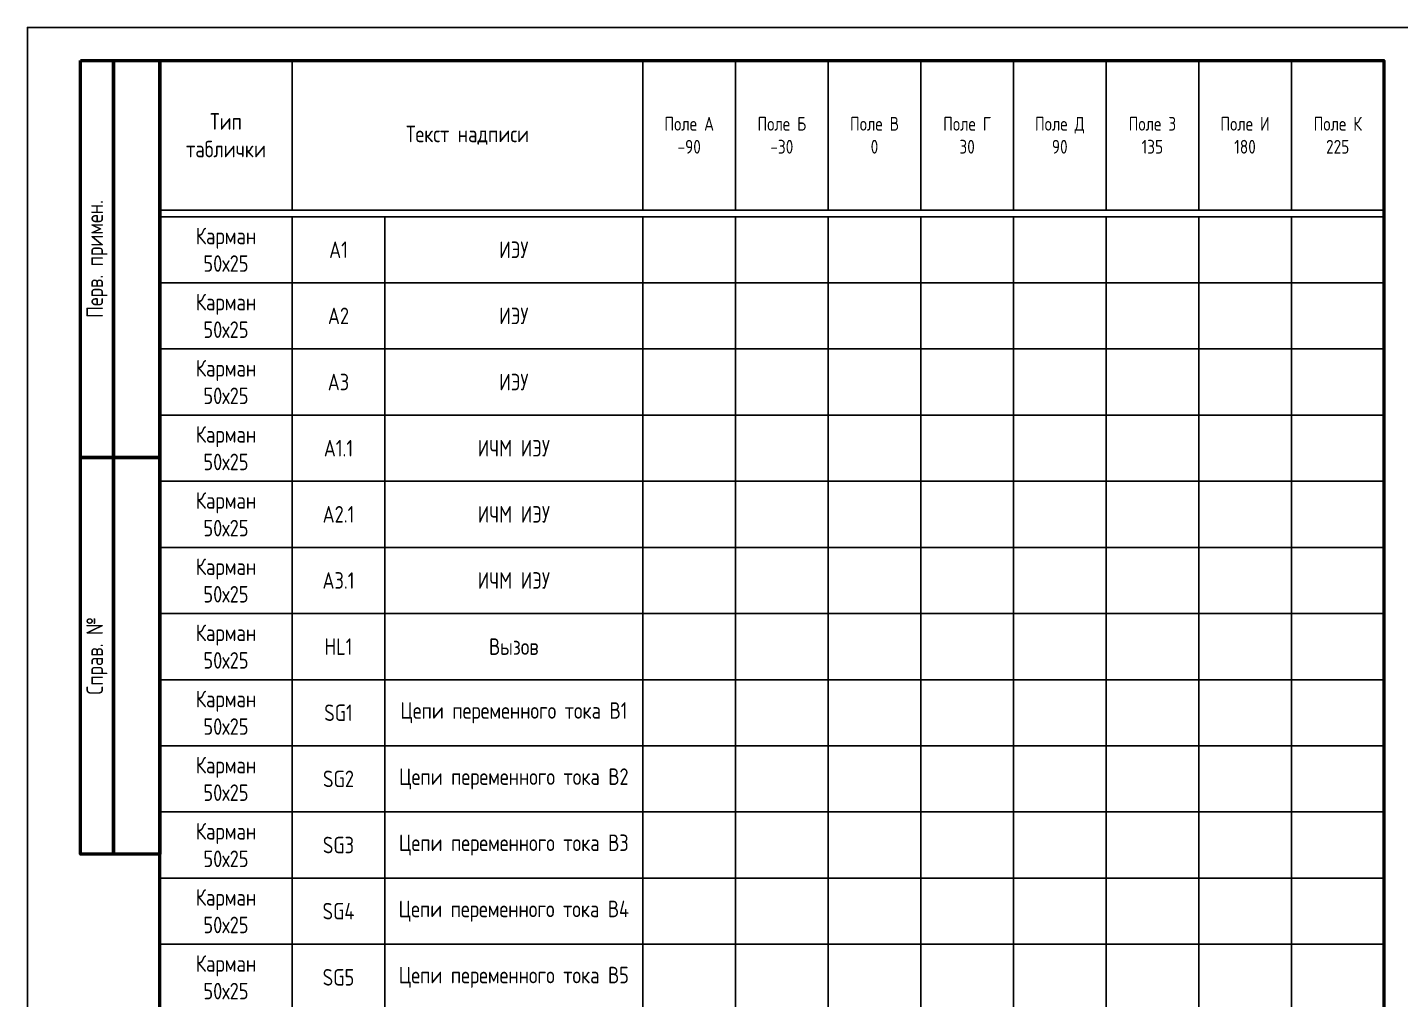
# Model space of a CAD drawing. Header units: millimetres. Extents: x -840 to 2694, y 0 to 584.
# Drawn here: x -840 to -632.5, y 149.9 to 296.9 of the extents above; entities that cross this region are included whole.
import ezdxf

# ---------------------------------------------------------------- set-up
doc = ezdxf.new("R2010")
doc.units = ezdxf.units.MM
doc.styles.add('Gost type A_2.5', font='GOST_0.TTF', dxfattribs={"height": 2.5})
doc.styles.add('Gost_type_A', font='GOST_0.TTF')

# ---------------------------------------------------------------- blocks, each defined once
blk = doc.blocks.new('Штамп левый верхний')
at = {"lineweight": 50}
for points in [[(-12, 0), (-7, 0), (-7, -60), (-12, -60)], [(-7, 0), (0, 0), (0, -60), (-7, -60)], [(-12, -60), (-7, -60), (-7, -120), (-12, -120)], [(-7, -60), (0, -60), (0, -120), (-7, -120)]]:
    blk.add_lwpolyline(points, close=True, dxfattribs=at)
at = {"char_height": 2.5, "width": 60, "attachment_point": 5, "rotation": 90, "style": 'Gost_type_A'}
for s, insert in [('Перв. примен.', (-9.5, -30)), ('Справ. №', (-9.5, -90))]:
    blk.add_mtext(s, dxfattribs=dict(at, insert=insert))
blk = doc.blocks.new('Формат_А4')
blk.add_lwpolyline([(0, 297), (0, 0), (-210, 0), (-210, 297)], close=True)
at = {"lineweight": 50}
blk.add_lwpolyline([(-190, 292), (-5, 292), (-5, 5), (-190, 5)], close=True, dxfattribs=at)
blk = doc.blocks.new('*T23')
at = {"color": 0, "linetype": 'ByBlock', "lineweight": -2, "transparency": 16777216}
for p, q in [((0, 0), (185, 0)), ((0, 0), (0, -234.37)), ((20, 0), (20, -22.61)), ((73, 0), (73, -22.61)), ((87, 0), (87, -22.61)), ((101, 0), (101, -22.61)), ((115, 0), (115, -22.61)), ((129, 0), (129, -22.61)), ((143, 0), (143, -22.61)), ((157, 0), (157, -22.61)), ((171, 0), (171, -22.61)), ((185, 0), (185, -234.37)), ((210, 0), (395, 0)), ((210, 0), (210, -63.61)), ((230, 0), (230, -22.61)), ((283, 0), (283, -22.61)), ((297, 0), (297, -22.61)), ((311, 0), (311, -22.61)), ((325, 0), (325, -22.61)), ((339, 0), (339, -22.61)), ((353, 0), (353, -22.61)), ((367, 0), (367, -22.61)), ((381, 0), (381, -22.61)), ((395, 0), (395, -63.61)), ((0, -22.61), (185, -22.61)), ((210, -22.61), (395, -22.61)), ((0, -23.61), (185, -23.61)), ((20, -23.61), (20, -234.37)), ((34, -23.61), (34, -234.37)), ((73, -23.61), (73, -234.37)), ((87, -23.61), (87, -234.37)), ((101, -23.61), (101, -234.37)), ((115, -23.61), (115, -234.37)), ((129, -23.61), (129, -234.37)), ((143, -23.61), (143, -234.37)), ((157, -23.61), (157, -234.37)), ((171, -23.61), (171, -234.37)), ((210, -23.61), (395, -23.61)), ((230, -23.61), (230, -63.61)), ((244, -23.61), (244, -63.61)), ((283, -23.61), (283, -63.61)), ((297, -23.61), (297, -63.61)), ((311, -23.61), (311, -63.61)), ((325, -23.61), (325, -63.61)), ((339, -23.61), (339, -63.61)), ((353, -23.61), (353, -63.61)), ((367, -23.61), (367, -63.61)), ((381, -23.61), (381, -63.61)), ((0, -33.61), (185, -33.61)), ((210, -33.61), (395, -33.61)), ((0, -43.61), (185, -43.61)), ((210, -43.61), (395, -43.61)), ((0, -53.61), (185, -53.61)), ((210, -53.61), (395, -53.61)), ((0, -63.61), (185, -63.61)), ((210, -63.61), (395, -63.61)), ((0, -73.61), (185, -73.61)), ((0, -83.61), (185, -83.61)), ((0, -93.61), (185, -93.61)), ((0, -103.61), (185, -103.61)), ((0, -113.61), (185, -113.61)), ((0, -123.61), (185, -123.61)), ((0, -133.61), (185, -133.61)), ((0, -143.61), (185, -143.61)), ((0, -153.61), (185, -153.61)), ((0, -163.61), (185, -163.61)), ((0, -173.61), (185, -173.61)), ((0, -183.61), (185, -183.61)), ((0, -193.61), (185, -193.61)), ((0, -203.61), (185, -203.61)), ((0, -213.99), (185, -213.99)), ((0, -224.37), (185, -224.37)), ((0, -234.37), (185, -234.37))]:
    blk.add_line(p, q, dxfattribs=at)
at = {"color": 0, "transparency": 16777216, "char_height": 2.5, "attachment_point": 5}
for s, insert, width, style in [('Тип таблички', (10, -11.3), 17, 'Gost_type_A'), ('Тип таблички', (220, -11.3), 17, 'Gost_type_A'), ('Текст надписи', (46.5, -11.3), 50, 'Gost_type_A'), ('{\\H0.83333x;\\C256;Поле А \\P-90}', (80, -11.3), 11, 'Gost_type_A'), ('{\\H0.83333x;\\C256;Поле Б\\P-30}', (94, -11.3), 11, 'Gost_type_A'), ('{\\H0.83333x;\\C256;Поле В\\P0}', (108, -11.3), 11, 'Gost_type_A'), ('{\\H0.83333x;\\C256;Поле Г\\P30}', (122, -11.3), 11, 'Gost_type_A'), ('{\\H0.83333x;\\C256;Поле Д\\P90}', (136, -11.3), 11, 'Gost_type_A'), ('{\\H0.83333x;\\C256;Поле З\\P135}', (150, -11.3), 11, 'Gost_type_A'), ('{\\H0.83333x;\\C256;Поле И\\P180}', (164, -11.3), 11, 'Gost_type_A'), ('{\\H0.83333x;\\C256;Поле К\\P225}', (178, -11.3), 11, 'Gost_type_A'), ('Текст надписи', (256.5, -11.3), 50, 'Gost_type_A'), ('{\\H0.83333x;\\C256;Поле А \\P-90}', (290, -11.3), 11, 'Gost_type_A'), ('{\\H0.83333x;\\C256;Поле Б\\P-30}', (304, -11.3), 11, 'Gost_type_A'), ('{\\H0.83333x;\\C256;Поле В\\P0}', (318, -11.3), 11, 'Gost_type_A'), ('{\\H0.83333x;\\C256;Поле Г\\P30}', (332, -11.3), 11, 'Gost_type_A'), ('{\\H0.83333x;\\C256;Поле Д\\P90}', (346, -11.3), 11, 'Gost_type_A'), ('{\\H0.83333x;\\C256;Поле З\\P135}', (360, -11.3), 11, 'Gost_type_A'), ('{\\H0.83333x;\\C256;Поле И\\P180}', (374, -11.3), 11, 'Gost_type_A'), ('{\\H0.83333x;\\C256;Поле К\\P225}', (388, -11.3), 11, 'Gost_type_A'), ('Карман\\P50х25', (10, -28.61), 17, 'Gost_type_A'), ('A1', (27, -28.61), 11, 'Gost type A_2.5'), ('ИЭУ', (53.5, -28.61), 36, 'Gost type A_2.5'), ('Карман\\P50х25', (10, -38.61), 17, 'Gost_type_A'), ('ИЭУ', (53.5, -38.61), 36, 'Gost type A_2.5'), ('A2', (27, -38.61), 11, 'Gost type A_2.5'), ('Карман\\P50х25', (10, -48.61), 17, 'Gost_type_A'), ('A3', (27, -48.61), 11, 'Gost type A_2.5'), ('ИЭУ', (53.5, -48.61), 36, 'Gost type A_2.5'), ('Карман\\P50х25', (10, -58.61), 17, 'Gost_type_A'), ('A1.1', (27, -58.61), 11, 'Gost type A_2.5'), ('ИЧМ ИЭУ', (53.5, -58.61), 36, 'Gost type A_2.5'), ('Карман\\P50х25', (10, -68.61), 17, 'Gost_type_A'), ('A2.1', (27, -68.61), 11, 'Gost type A_2.5'), ('ИЧМ ИЭУ', (53.5, -68.61), 36, 'Gost type A_2.5'), ('Карман\\P50х25', (10, -78.61), 17, 'Gost_type_A'), ('A3.1', (27, -78.61), 11, 'Gost type A_2.5'), ('ИЧМ ИЭУ', (53.5, -78.61), 36, 'Gost type A_2.5'), ('Карман\\P50х25', (10, -88.61), 17, 'Gost_type_A'), ('HL1', (27, -88.61), 11, 'Gost type A_2.5'), ('Вызов', (53.5, -88.61), 36, 'Gost type A_2.5'), ('Карман\\P50х25', (10, -98.61), 17, 'Gost_type_A'), ('SG1', (27, -98.61), 11, 'Gost_type_A'), ('{\\C256;Цепи переменного тока В1}', (53.5, -98.61), 36, 'Gost_type_A'), ('Карман\\P50х25', (10, -108.61), 17, 'Gost_type_A'), ('SG2', (27, -108.61), 11, 'Gost_type_A'), ('{\\C256;Цепи переменного тока В2}', (53.5, -108.61), 36, 'Gost_type_A'), ('Карман\\P50х25', (10, -118.61), 17, 'Gost_type_A'), ('SG3', (27, -118.61), 11, 'Gost_type_A'), ('{\\C256;Цепи переменного тока В3}', (53.5, -118.61), 36, 'Gost_type_A'), ('Карман\\P50х25', (10, -128.61), 17, 'Gost_type_A'), ('SG4', (27, -128.61), 11, 'Gost_type_A'), ('{\\C256;Цепи переменного тока В4}', (53.5, -128.61), 36, 'Gost_type_A'), ('Карман\\P50х25', (10, -138.61), 17, 'Gost_type_A'), ('SG5', (27, -138.61), 11, 'Gost_type_A'), ('{\\C256;Цепи переменного тока В5}', (53.5, -138.61), 36, 'Gost_type_A'), ('Карман\\P50х25', (10, -148.61), 17, 'Gost_type_A'), ('{\\C256;Цепи переменного тока В6}', (53.5, -148.61), 36, 'Gost_type_A'), ('SG6', (27, -148.61), 11, 'Gost_type_A'), ('Карман\\P50х25', (10, -158.61), 17, 'Gost_type_A'), ('SG7', (27, -158.61), 11, 'Gost_type_A'), ('{\\C256;Цепи переменного тока В7}', (53.5, -158.61), 36, 'Gost_type_A'), ('Карман\\P50х25', (10, -168.61), 17, 'Gost_type_A'), ('SG8', (27, -168.61), 11, 'Gost_type_A'), ('{\\C256;Цепи переменного тока В8}', (53.5, -168.61), 36, 'Gost_type_A'), ('Карман\\P50х25', (10, -178.61), 17, 'Gost_type_A'), ('SG9', (27, -178.61), 11, 'Gost_type_A'), ('{\\C256;Цепи переменного тока В9}', (53.5, -178.61), 36, 'Gost_type_A'), ('Карман\\P50х25', (10, -188.61), 17, 'Gost_type_A'), ('{\\C256;Цепи переменного тока ШСВ 1 сек.}', (53.5, -188.61), 36, 'Gost_type_A'), ('SG10', (27, -188.61), 11, 'Gost_type_A'), ('Карман\\P50х25', (10, -198.61), 17, 'Gost_type_A'), ('{\\C256;Цепи переменного тока ШСВ 2 сек.}', (53.5, -198.61), 36, 'Gost_type_A'), ('SG11', (27, -198.61), 11, 'Gost_type_A'), ('{\\C256;Цепи переменного напряжения 1 секции шин}', (53.5, -208.8), 36, 'Gost_type_A'), ('Карман\\P50х25', (10, -208.8), 17, 'Gost_type_A'), ('SG12', (27, -208.8), 11, 'Gost_type_A'), ('{\\C256;Цепи переменного напряжения 2 секции шин}', (53.5, -219.18), 36, 'Gost_type_A'), ('Карман\\P50х25', (10, -219.18), 17, 'Gost_type_A'), ('SG13', (27, -219.18), 11, 'Gost_type_A')]:
    blk.add_mtext(s, dxfattribs=dict(at, insert=insert, width=width, style=style))

msp = doc.modelspace()

# ---------------------------------------------------------------- block references
at = {"color": 1}
for name, p in [('Формат_А4', (-630, -0.12)), ('Штамп левый верхний', (-820, 291.88))]:
    msp.add_blockref(name, p, dxfattribs=at)
msp.add_blockref('*T23', (-820, 291.88))

doc.saveas('drawing.dxf')
